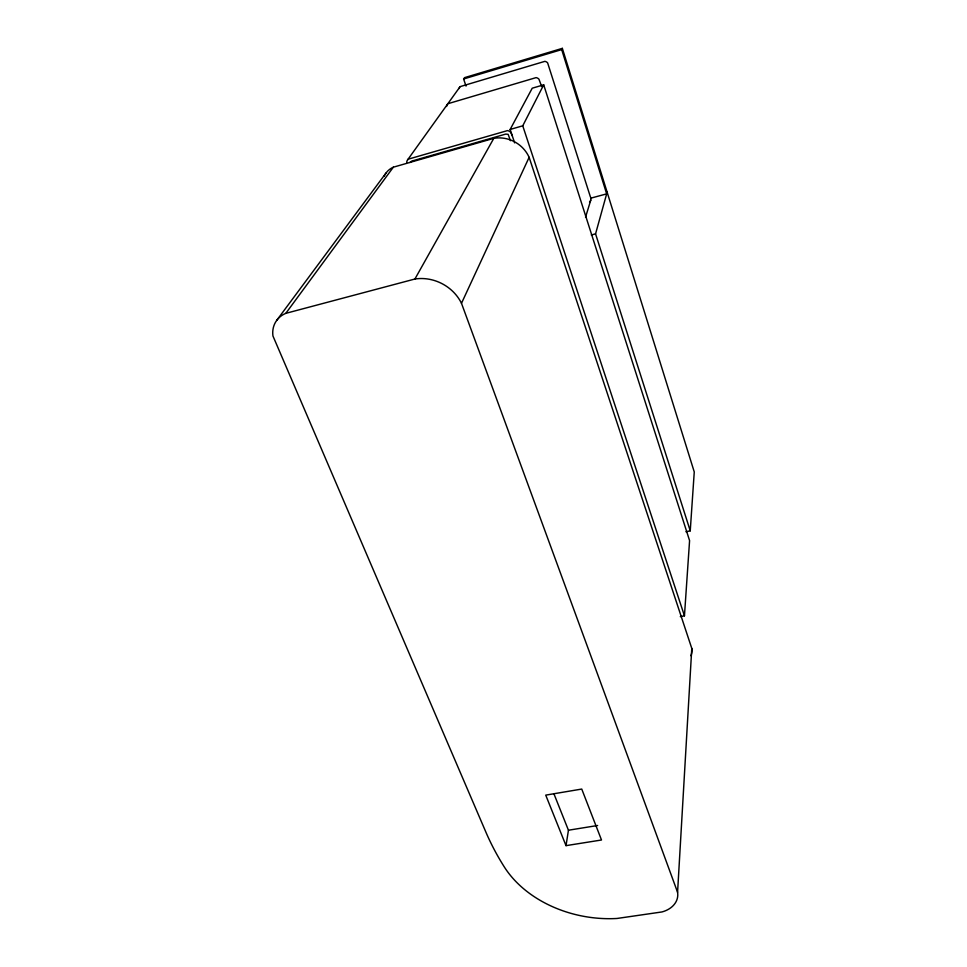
<?xml version="1.0" encoding="UTF-8"?>
<svg xmlns="http://www.w3.org/2000/svg" width="967" height="967" viewBox="0 0 967 967"><rect width="100%" height="100%" fill="white"/><g stroke="black" fill="none" stroke-linecap="round" stroke-linejoin="round"><path stroke-width="1.45" d="M393.327 167.194L285.809 313.344A27.112 23.401 32.7 0 0 272.948 335.984L486.111 832.647A351.807 272.597 2.3 0 0 504.218 866.807A106.999 80.732 9.9 0 0 617.006 918.469L661.984 911.941A26.943 19.884 8.3 0 0 677.577 892.275L691.78 648.386L529.13 157.319A31.693 29.965 35.5 0 0 493.799 138.341L393.327 167.194A20.851 19.098 39.3 0 0 384.153 176.272M680.297 616.632L684.455 615.822L689.58 540.601L543.696 84.83L532.225 88.202L510.153 129.445L514.637 142.886M685.917 531.741L690.245 530.835L694.258 471.944L562.335 48.35L464.571 77.638L463.604 78.98L466.034 86.087M566.021 845.642L545.726 795.128L581.747 789.06L601.498 839.997L566.021 845.642L568.439 830.218L554.018 794.028M690.245 530.835L595.563 233.857L607.131 192.179M585.531 217.273L590.74 200.193M410.008 162.48L411.724 161.102L505.741 134.087L508.146 134.353L510.479 140.698M677.577 892.275L461.489 303.3L529.13 157.319M684.455 615.822L522.748 125.819L543.696 84.83M590.801 198.162L606.66 193.871L561.694 49.607L562.335 48.35M285.809 313.344L414.916 279.016L493.799 138.341M407.627 159.833L459.736 87.163M276.659 320.44L386.026 173.02M463.604 78.98L561.694 49.607M510.153 129.445L522.748 125.819M591.296 234.969L595.563 233.857M568.439 830.218L597.618 825.504M541.641 86.51L538.957 79.197A4.92 4.75 50.4 0 0 536.069 77.626L447.987 103.687A4.871 4.569 47.1 0 0 446.633 106.479M512.268 135.767L510.757 132.382A5.56 5.294 40.1 0 0 507.47 130.605L408.207 159.18A5.512 5.077 41.2 0 0 406.72 162.287M414.916 279.016A41.376 37.06 27.9 0 1 461.489 303.3M691.78 648.386A21.492 17.539 7 0 1 690.946 655.747M459.071 88.529A4.678 4.412 49.5 0 1 460.232 86.595L544.844 61.356A4.714 4.569 55 0 1 547.624 62.867L590.317 196.615A4.484 4.279 19.9 0 1 589.519 201.994"/></g></svg>
